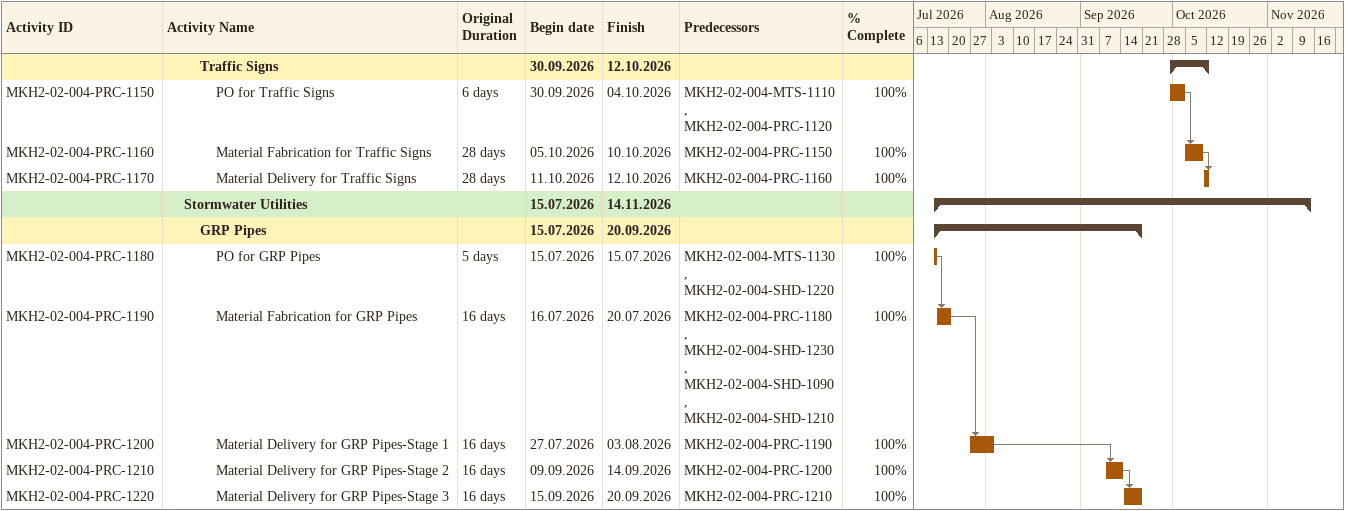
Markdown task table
| ID | Level | Task | Original duration | Start | Finish | Predecessors | % complete |
|---|---|---|---|---|---|---|---|
|  | 3 | **Traffic Signs** |  | 2026-09-30 | 2026-10-12 |  |  |
| MKH2-02-004-PRC-1150 | 4 | PO for Traffic Signs | 6d | 2026-09-30 | 2026-10-04 | MKH2-02-004-MTS-1110, MKH2-02-004-PRC-1120 | 100 |
| MKH2-02-004-PRC-1160 | 4 | Material Fabrication for Traffic Signs | 28d | 2026-10-05 | 2026-10-10 | MKH2-02-004-PRC-1150 | 100 |
| MKH2-02-004-PRC-1170 | 4 | Material Delivery for Traffic Signs | 28d | 2026-10-11 | 2026-10-12 | MKH2-02-004-PRC-1160 | 100 |
|  | 2 | **Stormwater Utilities** |  | 2026-07-15 | 2026-11-14 |  |  |
|  | 3 | **GRP Pipes** |  | 2026-07-15 | 2026-09-20 |  |  |
| MKH2-02-004-PRC-1180 | 4 | PO for GRP Pipes | 5d | 2026-07-15 | 2026-07-15 | MKH2-02-004-MTS-1130, MKH2-02-004-SHD-1220 | 100 |
| MKH2-02-004-PRC-1190 | 4 | Material Fabrication for GRP Pipes | 16d | 2026-07-16 | 2026-07-20 | MKH2-02-004-PRC-1180, MKH2-02-004-SHD-1230, MKH2-02-004-SHD-1090, MKH2-02-004-SHD-1210 | 100 |
| MKH2-02-004-PRC-1200 | 4 | Material Delivery for GRP Pipes-Stage 1 | 16d | 2026-07-27 | 2026-08-03 | MKH2-02-004-PRC-1190 | 100 |
| MKH2-02-004-PRC-1210 | 4 | Material Delivery for GRP Pipes-Stage 2 | 16d | 2026-09-09 | 2026-09-14 | MKH2-02-004-PRC-1200 | 100 |
| MKH2-02-004-PRC-1220 | 4 | Material Delivery for GRP Pipes-Stage 3 | 16d | 2026-09-15 | 2026-09-20 | MKH2-02-004-PRC-1210 | 100 |
